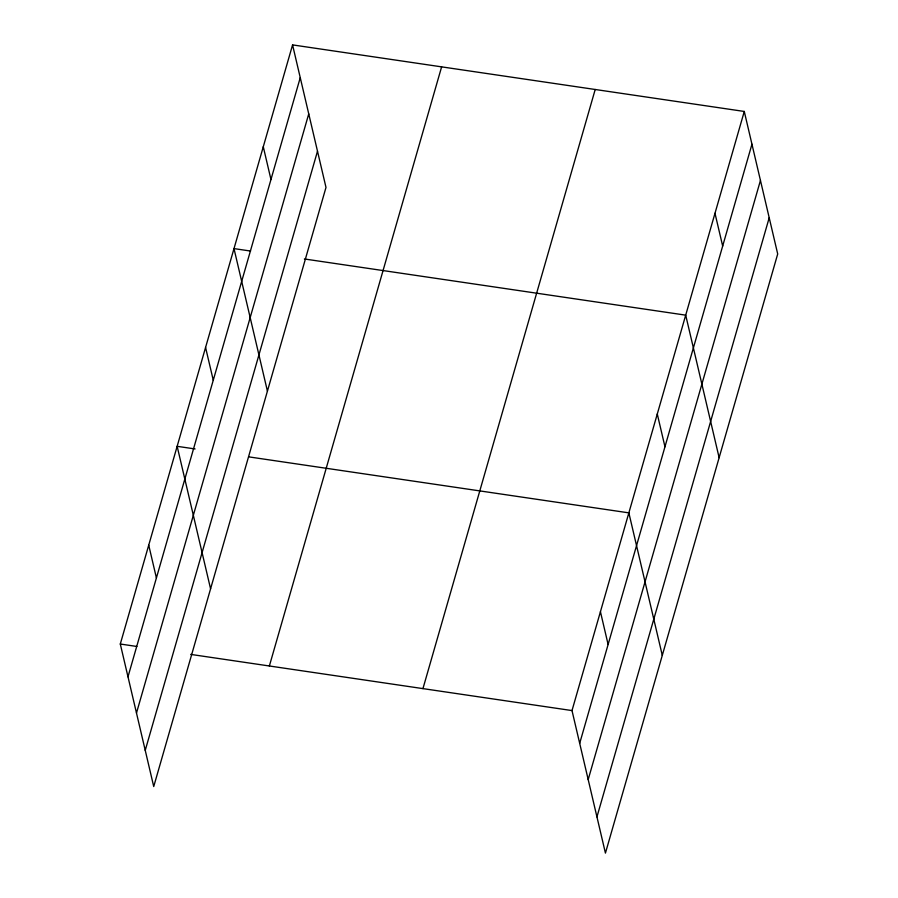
<?xml version="1.0" encoding="UTF-8"?>
<svg xmlns="http://www.w3.org/2000/svg" width="898" height="898" viewBox="0 0 898 898"><rect width="100%" height="100%" fill="white"/><g stroke="black" fill="none" stroke-linecap="round" stroke-linejoin="round"><path stroke-width="1.35" d="M292.568 44.9L325.996 187.424L153.726 786.547L120.298 644.023L292.568 44.9L744.274 111.453L777.702 253.977L605.432 853.1L572.004 710.576L744.274 111.453M127.987 676.8L300.246 77.677M136.485 713.023L308.744 113.889M145.24 750.335L317.499 151.212M269.366 665.99L441.625 66.856M422.947 688.62L595.206 89.486M579.693 743.353L751.952 144.219M588.19 779.565L760.449 180.442M596.945 816.888L769.204 217.754M250.553 251.047L233.996 248.6L267.424 391.124M304.388 258.972L685.702 315.153L719.13 457.677M195.091 448.955L177.153 446.317L210.581 588.841M248.914 456.891L628.858 512.859L662.286 655.383M120.298 644.023L136.866 646.47M190.69 654.395L572.004 710.576M714.988 213.297L722.677 246.074M657.28 414.012L664.969 446.789M600.436 611.718L608.114 644.495M263.282 146.756L270.971 179.533M205.575 347.459L213.264 380.236M148.731 545.176L156.409 577.953"/></g></svg>
